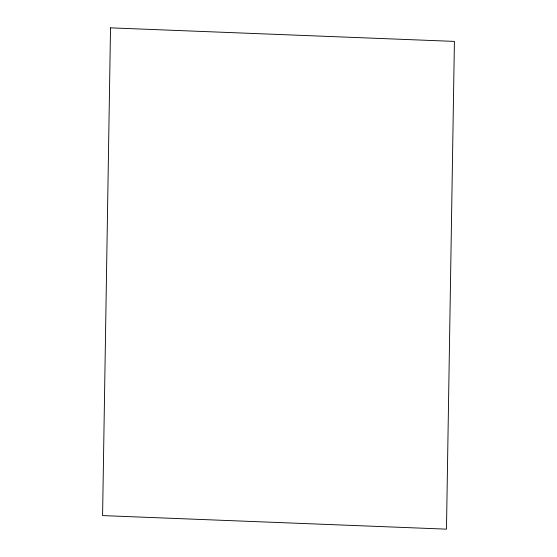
<?xml version="1.0" encoding="UTF-8"?>
<svg xmlns="http://www.w3.org/2000/svg" width="557" height="557" viewBox="0 0 557 557"><rect width="100%" height="100%" fill="white"/><g stroke="black" fill="none" stroke-linecap="round" stroke-linejoin="round"><path stroke-width="0.84" d="M110.523 27.85L102.585 515.594L446.477 529.15L454.415 41.406L110.523 27.85"/></g></svg>
